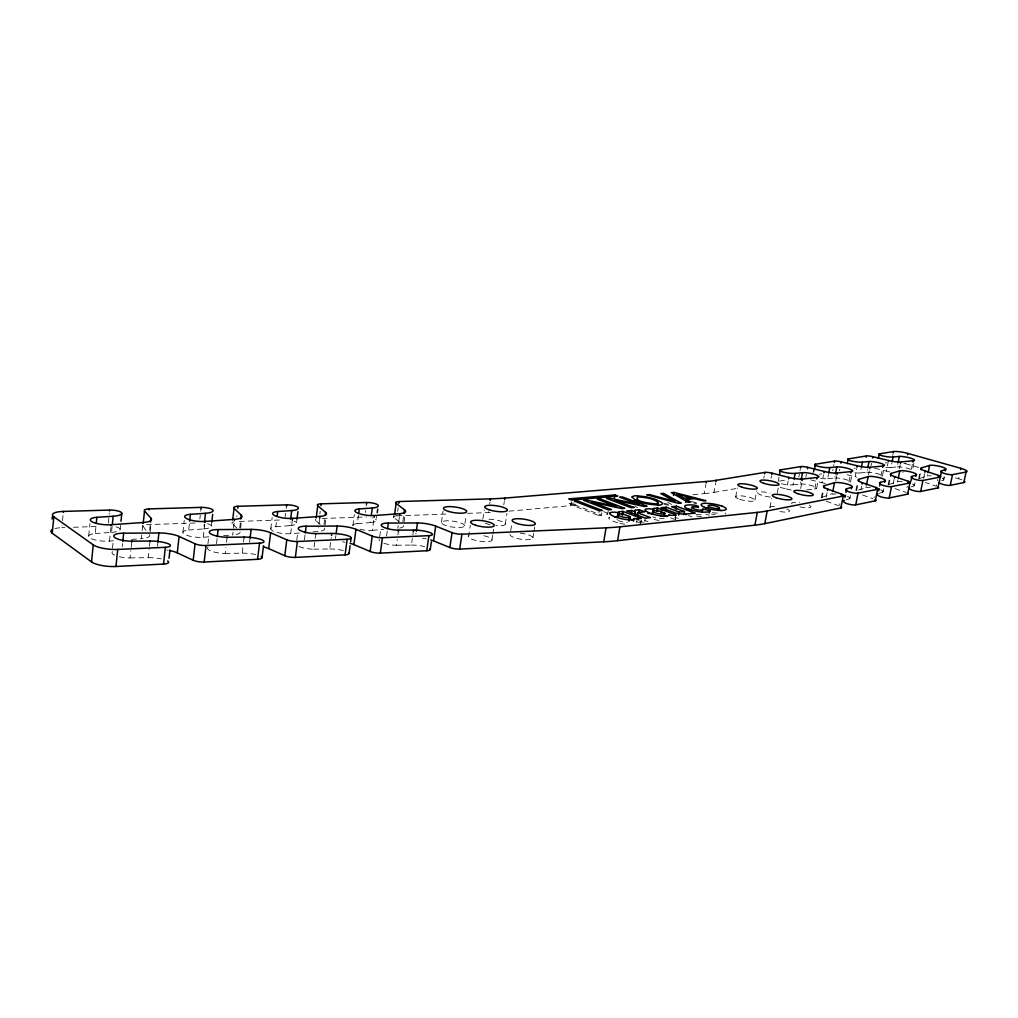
<?xml version="1.0" encoding="UTF-8"?>
<svg xmlns="http://www.w3.org/2000/svg" width="1018" height="1018" viewBox="0 0 1018 1018"><rect width="100%" height="100%" fill="white"/><g stroke="black" fill="none" stroke-linecap="round" stroke-linejoin="round"><path stroke-width="0.75" stroke-dasharray="5 3.75" d="M54.947 528.558A17.853 4.797 4.8 0 1 61.869 527.693L62.06 525.67M62.543 520.58L63.129 514.484M88.706 535.901L89.928 523.634M113.545 540.8L109.524 541.105A13.743 3.728 5 0 1 90.653 538.344A13.743 3.728 5 0 1 95.259 533.572L96.074 525.441M108.302 523.074L108.811 518.073M109.219 514.065L109.32 513.072M109.524 541.105L110.987 526.764M95.259 533.572L111.509 532.401L112.133 526.344M112.489 548.231L113.342 539.884M111.509 532.401A17.421 4.645 5.1 0 0 120.149 529.347L120.569 525.339M122.249 546.666L122.58 543.561M119.335 556.757A13.997 3.907 5.1 0 0 130.062 557.94L130.838 550.611M131.169 547.48L131.602 543.281M131.487 539.438L141.337 538.687L141.769 534.654M142.202 530.607L142.736 525.555M146.019 530.493L142.94 525.886M149.659 530.162L150.41 523.163M150.168 531.65L151.033 523.621M130.062 557.94L148.234 557.673L149.137 549.351M149.468 546.233L149.799 543.103M157.459 546.284L157.803 543.218M182.909 532.249L184.233 520.402M208.855 536.83L203.269 537.262A13.107 3.512 5.9 0 1 185.123 534.603A13.107 3.512 5.9 0 1 188.674 530.022L189.45 523.163M199.846 518.976L200.292 515.108M200.724 511.24L200.839 510.272M188.674 530.022L203.727 528.915L204.287 524.041M203.269 537.262L204.733 524.41M207.914 544.057L208.843 536.002M203.727 528.915A16.619 4.377 5.9 0 0 211.35 525.988L211.795 522.119M216.516 543.574L217.101 538.586M207.965 547.213A13.349 3.678 6 0 0 211.617 551.298A13.349 3.678 6 0 0 225.207 553.398L225.92 547.353M226.518 542.301L226.874 539.26M236.71 527.998L232.257 523.634L232.486 521.725M223.604 535.684L232.728 534.984L233.071 532.058M233.542 528.151L234.344 521.305M236.812 516.775L236.927 515.821M239.764 527.757L240.681 520.02M240.592 528.215L241.52 520.452M225.207 553.398L242.208 553.168L243.047 546.144M243.531 542.136L243.887 539.12M249.588 542.25L249.944 539.298M270.75 528.838L272.162 517.399M299.292 532.999L290.677 533.686A12.547 3.308 6.7 0 1 273.206 531.103A12.547 3.308 6.7 0 1 275.827 526.713L276.769 519.129M285.155 517.004L285.613 513.276M286.198 508.593L286.312 507.664M275.827 526.713L289.812 525.657L290.283 521.89M290.677 533.686L292.242 521.254M289.812 525.657A15.919 4.136 6.7 0 0 296.518 522.858L296.989 519.116M296.772 540.164L297.752 532.389M304.446 539.731L305.056 534.908M320.212 524.397L315.834 520.618L316.064 518.773M298.961 546.45A12.763 3.461 6.9 0 0 313.786 549.173L314.664 542.352M315.173 538.446L315.555 535.519M319.856 513.988L320.225 511.227M312.946 531.918L318.023 531.523L318.507 527.744M319.003 523.977L319.614 519.244M324.004 524.563L324.857 518.009M325.035 524.995L326.002 517.5M313.786 549.173L329.717 548.982L330.608 542.2M331.117 538.318L331.244 537.339M335.482 538.497L335.864 535.633M352.877 525.657L354.353 514.574M352.864 525.504A12.051 3.118 7.4 0 1 357.331 523.621L358.438 515.35M365.347 512.461L365.589 510.654M366.2 506.124L366.327 505.221M357.331 523.621L370.336 522.616L370.959 518.06M359.927 529.258A12.051 3.118 7.4 0 0 372.372 530.34L373.873 519.231M370.336 522.616A15.308 3.907 7.4 0 0 376.24 519.931L376.736 516.304M379.714 536.537L380.745 529.016M386.547 536.142L387.324 530.543M393.597 517.093L393.839 515.312M399.323 521.84L394.106 517.793L394.233 516.889M394.106 517.793A7.52 1.896 7.8 0 1 397.045 515.833L397.173 514.943M397.669 511.38L398.165 507.804M397.809 528.278L398.191 525.543M398.7 521.89L399.463 516.406M383.862 543.281A12.267 3.258 7.6 0 0 396.447 545.241L397.236 539.578M397.898 534.87L398.153 532.974M402.874 521.572L403.752 515.235M404.044 521.992L404.897 515.935M396.447 545.241L411.412 545.063L412.341 538.509M412.875 534.743L413.143 532.872M415.891 534.068L416.018 533.139M441.418 522.399L443.084 510.998M464.564 525.873A11.707 2.965 8.2 0 0 447.742 520.783A11.707 2.965 8.2 0 0 446.673 525.797A11.707 2.965 8.2 0 0 464.564 525.873L466.04 515.91M468.534 536.893L470.265 525.288M482.837 519.231L484.237 509.903M467.606 513.339L488.385 512.614L488.513 511.749M489.683 504.025L489.951 502.307M491.999 539.502L492.661 535.15M492.877 533.712L493.539 529.373M503.795 504.915L504.317 501.492M505.297 524.206L506.964 513.327M510.731 530.734L511.825 523.608M532.999 537.568L533.674 533.305M533.903 531.88L534.794 526.204M574.177 503.045L568.031 503.579L570.933 504.724L571.442 501.594M601.791 512.817L601.396 515.184L576.71 505.564L573.758 505.819L598.444 515.477L599.233 510.731M608.204 511.049L607.619 514.586L603.267 512.894M608.968 518.213L609.171 517.029M636.581 522.489L636.988 520.122M640.602 523.316L640.984 520.809M640.755 523.277L641.302 520.109M644.687 521.725L645.297 518.175M675.036 519.536L675.57 516.444M675.278 519.702L675.799 516.52M692.978 494.646L704.24 493.628L705.868 484.517M704.24 493.628A121.231 25.246 9.5 0 0 713.974 492.394L715.603 483.346M735.658 497.051L737.312 487.978M755.012 500.003L756.692 490.943M763.793 478.218L764.2 476.042M771.084 478.244L771.491 476.068M769.926 507.46L771.644 498.311M778.21 481.349L779.024 477.073M777.332 493.03L778.439 487.1M791.266 490.027A12.038 2.456 10.6 0 1 786.659 489.06L788.174 481.069M781.468 483.741A5.968 1.209 10.6 0 0 782.918 484.059A11.898 2.405 10.6 0 0 793.009 484.861L793.696 481.285M798.812 477.137L799.346 474.324M800.008 470.812L800.288 469.413M793.009 484.861L800.39 484.072L800.797 481.934M800.695 488.449L801.93 481.921M805.836 477.162L806.371 474.35M813.013 472.988L813.547 470.214M813.904 471.868L814.171 470.481M806.663 489.912L814.807 489.009L816.321 481.12M816.652 488.284L818.307 479.694M825.496 483.474A11.682 2.303 10.8 0 1 821.959 482.71L823.46 474.961M821.259 497.891L822.391 492.05M821.602 497.548A12.241 2.532 10.9 0 1 822.213 497.293L823.626 490.002M820.724 478.384A11.554 2.252 10.7 0 0 827.659 478.727L828.474 474.553M826.171 497.217L827.036 492.814M832.737 470.672L833.004 469.311M833.666 465.9L833.933 464.526M827.659 478.727L834.645 477.989L835.053 475.915M822.213 497.293L832.368 493.552M835.778 480.725L836.732 475.8M839.519 470.698L839.786 469.336M839.608 505.259L839.888 503.783M848.961 482.036L850.463 474.388M850.526 482.048L852.168 473.714M846.263 499.838L849.368 498.858L850.081 495.244M849.979 498.273L850.552 495.384M856.8 477.124A11.351 2.163 10.9 0 1 855.133 476.742L856.762 468.547M856.863 485.548L855.744 491.21A11.885 2.367 11.1 0 1 856.609 490.651L865.911 487.8A9.098 1.794 11.1 0 1 870.301 487.635M856.609 490.651L858.009 483.588M854.916 472.772A11.223 2.125 10.9 0 0 860.248 472.95L861.19 468.229M860.846 489.823L861.559 486.26M860.248 472.95L866.865 472.263L867.4 469.578M865.911 487.8L866.191 486.4M868.494 474.821L869.308 470.736M870.975 465.939L871.51 463.292M874.068 497.56L874.207 496.848M880.952 476.157L882.313 469.4M882.39 476.182L884.018 468.089M889.732 471.843A11.045 2.036 11.1 0 1 886.373 471.118L887.976 463.165M879.183 493.323L882.657 492.216L883.649 487.317M883.204 491.656L883.764 488.856M892.761 455.44L893.028 454.155M885.838 467.326A10.918 1.998 11 0 0 890.954 467.504L891.883 462.923M888.129 484.95L889.796 476.704M888.23 484.784A11.542 2.227 11.2 0 1 888.905 484.415L890.432 476.869M893.27 483.563L894.109 479.414M890.954 467.504L897.24 466.88L897.761 464.259M899.428 468.611L900.23 464.628M888.905 484.415L897.583 481.718L897.991 479.682M918.796 467.466L905.727 463.75L905.867 463.101M906.987 487.546L907.28 486.159M911.365 469.311L912.573 463.394M912.955 468.038L914.024 462.796M910.983 486.935L913.948 485.98L914.928 481.221M914.418 485.446L914.978 482.723M918.605 479.058L919.699 473.714M919.305 478.549L920.679 471.881M923.631 478.345L924.599 473.65M919.814 478.384L927.398 475.991L927.678 474.668M936.573 484.873L936.293 486.222L925.426 482.545M937.413 480.827L937.693 479.478M941.65 480.687L943.406 480.102L944.233 476.131M943.813 479.593L944.373 476.958M961.946 479.911A11.071 2.023 11.4 0 0 958.663 478.816L959.223 476.195M713.974 492.394L735.798 488.64M779.521 481.132L785.972 480.025M819.325 474.299L821.73 473.879M854.178 468.305L855.311 468.115M885.278 462.961L887.047 462.656M902.495 472.174L903.271 472.085M598.444 515.477L601.396 515.184M509.013 511.176L578.199 504.953M570.933 504.724L577.091 504.177M372.359 530.327L383.57 529.424M61.869 527.693L64.796 527.591M73.55 527.286L99.459 526.37M195.163 522.985L147.47 524.664A8.513 2.265 5.5 0 0 145.141 524.894M239.345 521.42L281.821 519.918M322.159 518.493L364.737 516.979A7.635 1.947 7.5 0 1 366.467 516.991M397.045 515.833L447.882 514.039M705.881 514.115L709.279 515.261M678.255 518.238L674.578 517.653M874.615 468.216L886.373 471.118M847.116 474.732L855.133 476.742M810.684 479.86L821.959 482.71M780.348 487.444L786.659 489.06M691.489 501.569L699.099 503.541M693.971 503.134L696.846 503.885M663.647 503.096L671.142 505.106M663.99 504.164L668.495 505.373M955.304 477.862L958.663 478.816M617.557 522.705L614.834 521.852A15.601 3.716 9.6 0 1 610.113 519.6L609.553 519.129A11.045 2.634 9.6 0 1 609.4 517.462M894.962 488.576L905.995 492.407M862.577 495.002L872.91 498.68M826.336 501.212L838.577 505.679M688.397 515.541L691.896 516.851M670.569 517.844L674.132 519.205M634.685 506.442L637.573 507.537M644.878 520.516L648.072 521.75M640.144 523.01L636.199 521.496M638.617 520.643L643.312 522.45M603.598 511.609L607.759 513.225M667.732 502.332L671.575 504.483M664.029 517.933L664.054 518.022A5.001 1.171 9.8 0 1 663.125 518.595L662.705 518.658A5.968 1.387 9.8 0 1 658.951 518.544A5.892 1.374 9.8 0 1 655.147 517.666A6.821 1.591 9.8 0 1 652.831 516.711M422.419 538.204A15.652 4.136 7.9 0 1 426.211 538.827M379.434 540.825A12.267 3.258 7.6 0 1 379.409 539.502M411.412 545.063A15.906 4.263 7.8 0 1 424.582 546.602M342.519 541.818A16.275 4.403 7.2 0 1 345.153 542.212M329.717 548.982A16.555 4.543 7.1 0 1 343.448 550.573M242.208 553.168A17.281 4.835 6.2 0 1 255.607 554.581M166.799 550.025A17.802 4.975 5.4 0 1 168.212 550.254M114.614 555.204A13.997 3.907 5.1 0 1 113.583 551.018M148.234 557.673A18.133 5.141 5.3 0 1 161.264 558.907M115.976 526.866A8.691 2.316 5.2 0 1 120.149 529.347M149.506 534.539A17.382 4.683 5.3 0 1 141.337 538.687M142.838 526.866A8.513 2.265 5.5 0 1 143.093 525.543M207.468 523.723A8.297 2.189 6 0 1 211.35 525.988M240.133 532.083A16.606 4.416 6.2 0 1 232.728 534.984M232.257 523.634A8.144 2.138 6.3 0 1 234.102 521.738M294.113 521.165A7.94 2.061 6.8 0 1 296.518 522.858M324.271 528.049A15.906 4.161 6.9 0 1 318.023 531.523M315.834 520.618A7.813 2.011 7.1 0 1 315.885 519.244M372.55 517.933A7.635 1.947 7.5 0 1 372.957 518.047M375.489 519.116A7.635 1.947 7.5 0 1 376.24 519.931M403.535 525.619A15.295 3.919 7.6 0 1 399.514 528.087M490.282 512.538A136.806 31.469 8 0 1 488.385 512.614M800.39 484.072A9.251 1.871 10.7 0 1 813.127 486.044A9.251 1.871 10.7 0 1 814.807 489.009M834.645 477.989A8.984 1.756 10.9 0 1 845.245 479.376A8.984 1.756 10.9 0 1 850.399 482.29M866.865 472.263A8.729 1.654 11 0 1 875.9 473.306A8.729 1.654 11 0 1 882.326 475.915M897.24 466.88A8.5 1.552 11.1 0 1 911.186 469.603M903.819 463.241A10.842 1.96 11.1 0 1 905.727 463.75M942.274 478.447A8.602 1.578 11.3 0 1 943.406 480.102M927.398 475.991A8.602 1.578 11.3 0 1 931.394 475.864M912.37 484.008A8.844 1.68 11.2 0 1 913.948 485.98M897.571 481.718A8.844 1.68 11.2 0 1 902.139 481.603M880.57 489.912A9.098 1.794 11.1 0 1 882.657 492.216M847.396 496.44A9.366 1.909 10.9 0 1 849.368 498.858M832.228 494.264A9.366 1.909 10.9 0 1 836.033 494.023M786.698 508.975A10.015 2.176 10.6 0 1 788.606 511.85A10.015 2.176 10.6 0 1 778.49 511.265M769.939 507.689A10.015 2.176 10.6 0 1 776.161 506.608M809.272 505.31A9.836 2.087 10.7 0 1 808.776 507.766A9.836 2.087 10.7 0 1 797.539 506.353M792.004 503.974A9.836 2.087 10.7 0 1 799.537 502.663M770.257 497.064A9.696 2.049 10.5 0 1 757.736 492.89A9.696 2.049 10.5 0 1 770.092 493.068M520.134 533.127A11.682 2.978 8.8 0 1 533.088 537.809A11.682 2.978 8.8 0 1 521.369 539.285A11.682 2.978 8.8 0 1 510.031 534.399M483.817 535.735A11.911 3.079 8.4 0 1 491.516 540.711A11.911 3.079 8.4 0 1 476.666 540.685A11.911 3.079 8.4 0 1 469.056 535.71M488.844 519.205A11.478 2.863 8.5 0 1 504.737 523.125A11.478 2.863 8.5 0 1 495.868 525.632M490.078 524.69A11.478 2.863 8.5 0 1 484.924 522.997M624.81 524.245A12.992 3.092 9.6 0 1 617.57 522.705M617.124 519.778A5.535 1.323 9.6 0 1 617.163 519.155M618.104 520.478A6.922 1.642 9.6 0 0 620.051 521.241A6.133 1.463 9.6 0 0 627.381 522.323M659.053 520.465A14.799 3.448 9.8 0 1 652.945 519.116M701.517 516.648A12.865 2.927 10.1 0 1 693.398 515.426M696.248 514.332A5.281 1.196 10.1 0 0 701.377 514.675L701.886 514.548A4.95 1.12 10.1 0 0 702.344 514.103M725.236 512.97A12.776 2.876 10.2 0 1 725.185 514.077M715.145 514.637A12.776 2.876 10.2 0 1 711.544 514.065M712.46 512.601A5.154 1.158 10.2 0 0 717.054 513.072L718.123 512.907A4.759 1.069 10.2 0 0 718.39 512.817M739.628 499.291A9.875 2.125 10.4 0 0 755.012 500.449A9.875 2.125 10.4 0 0 741.384 495.881A9.875 2.125 10.4 0 0 739.628 499.291"/><path stroke-width="1.5" d="M52.058 518.976L52.262 516.928M167.601 560.943A9.022 2.545 5.4 0 1 163.529 564.074L115.95 566.492A18.426 5.217 4.9 0 1 91.531 561.911L52.262 533.241L53.814 516.775A17.891 4.67 4.9 0 1 63.421 511.418L109.626 510.069A8.704 2.252 5.3 0 1 121.804 513.314L120.977 521.331M63.332 512.436L63.421 511.418M91.531 561.911L93.249 544.859L53.814 516.775M96.277 523.417L96.888 517.309L113.163 516.241A17.459 4.517 5.2 0 0 121.804 513.314M109.524 511.061L109.626 510.069M111.102 525.733L111.204 524.715L143.067 522.514A17.421 4.556 5.4 0 0 150.944 518.149L144.518 511.023A8.538 2.201 5.7 0 1 149.15 508.898L201.17 507.371A8.309 2.125 6.1 0 1 213.131 510.502A16.657 4.263 6.1 0 1 205.509 513.301L190.442 514.319A13.132 3.423 6 0 0 186.905 518.747A13.132 3.423 6 0 0 205.089 521.432L234.573 519.358A16.632 4.288 6.3 0 0 241.253 515.172L234.064 508.313A8.157 2.074 6.4 0 1 238.059 506.29L286.669 504.852A7.966 2.011 6.9 0 1 298.414 507.88A15.957 4.021 6.8 0 1 291.708 510.565L277.71 511.52A12.56 3.219 6.8 0 0 275.102 515.782A12.56 3.219 6.8 0 0 292.611 518.378L319.97 516.406A15.944 4.047 7 0 0 325.595 512.398L317.743 505.793A7.826 1.96 7.2 0 1 321.179 503.834L366.696 502.498A7.648 1.896 7.6 0 1 378.225 505.424A15.334 3.792 7.5 0 1 372.321 508.007L359.303 508.911A12.076 3.041 7.5 0 0 357.509 513.008A12.076 3.041 7.5 0 0 374.395 515.528L399.845 513.657A15.334 3.817 7.7 0 0 404.515 509.789L396.104 503.426A7.533 1.845 7.8 0 1 399.043 501.543L490.46 498.858A137.048 30.578 8 0 0 504.839 498.082L706.416 481.476A121.422 24.521 9.5 0 0 716.138 480.318L764.874 472.416A6.057 1.209 10.4 0 1 772.038 473.179L788.861 477.442A12.051 2.392 10.6 0 0 802.489 479.02L817.009 477.531L816.741 478.969M112.336 524.321L113.163 516.241M115.95 566.492L117.719 549.427L165.361 547.328A9.035 2.481 5.5 0 0 166.85 543.218A18.171 5.001 5.4 0 0 150.028 541.016L131.831 541.182A14.036 3.805 5.2 0 1 114.334 537.173A14.036 3.805 5.2 0 1 123.649 533.19L158.91 532.961A17.84 4.835 5.6 0 1 179.092 536.461L195.062 543.777A8.857 2.418 5.9 0 0 206.056 545.521L259.526 543.154A8.615 2.329 6.4 0 0 260.264 539.235A17.319 4.696 6.3 0 0 244.129 537.097L227.116 537.237A13.374 3.576 6.1 0 1 210.064 533.368A13.374 3.576 6.1 0 1 218.145 529.576L251.141 529.398A17.026 4.543 6.4 0 1 270.623 532.77L286.783 539.794A8.462 2.265 6.7 0 0 297.371 541.487L347.163 539.273A8.259 2.189 7.2 0 0 347.24 535.519A16.581 4.416 7.2 0 0 331.753 533.457L315.796 533.572A12.789 3.359 6.9 0 1 299.19 529.844A12.789 3.359 6.9 0 1 306.163 526.204L337.123 526.064A16.313 4.276 7.2 0 1 355.956 529.335L372.244 536.092A8.119 2.138 7.5 0 0 382.45 537.72L428.934 535.659A7.94 2.061 7.9 0 0 428.438 532.045A15.932 4.148 7.9 0 0 413.55 530.047L398.56 530.136A12.292 3.169 7.7 0 1 382.361 526.548A12.292 3.169 7.7 0 1 388.354 523.061M122.796 541.487L123.662 533.19M131.716 542.238L131.831 541.182M142.953 523.519L143.067 522.514M143.258 522.908L144.518 511.023M149.048 509.891L149.15 508.898M150.511 522.158L150.944 518.149M149.913 542.06L150.028 541.016M157.905 542.187L158.91 532.961M163.529 564.074L165.361 547.328M169.039 558.284L169.955 549.949M261.142 556.49A8.602 2.392 6.3 0 1 257.554 559.315L204.16 562.025A8.831 2.481 5.8 0 1 193.191 560.282L177.272 552.85L179.092 536.461M189.666 521.191L190.442 514.319M193.191 560.282L195.062 543.777M200.953 509.305L201.17 507.371M204.503 522.094L205.509 513.301M204.962 522.425L205.076 521.432M204.16 562.025L206.056 545.521M211.795 522.119L212.686 514.383M217.33 536.588L218.145 529.576M226.989 538.255L227.116 537.237M232.702 519.816L234.064 508.313M234.458 520.338L234.573 519.358M237.83 508.198L238.059 506.29M240.795 519.053L241.253 515.172M244.015 538.102L244.129 537.097M250.072 538.306L251.141 529.398M257.554 559.315L259.526 543.154M262.033 557.775L263.509 545.699M348.665 552.659A8.233 2.252 7.1 0 1 345.077 554.886L295.36 557.406A8.437 2.329 6.6 0 1 284.786 555.726L268.676 548.587L270.623 532.77M277.125 516.279L277.71 511.52M286.427 506.722L286.669 504.852M284.786 555.726L286.783 539.794M290.639 519.065L291.708 510.565M292.357 520.3L292.599 518.378M296.989 519.116L297.943 511.634M295.36 557.406L297.371 541.487M305.298 532.974L306.163 526.204M316.191 517.844L317.743 505.793M315.682 534.539L315.796 533.572M320.937 505.691L321.179 503.834M319.728 518.302L319.97 516.406M325.226 515.21L325.595 512.398M331.499 535.392L331.753 533.457M336.118 533.725L337.123 526.064M345.077 554.886L347.163 539.273M349.059 553.41L350.103 545.648M350.625 541.754L351.146 537.86M429.965 548.778A7.915 2.112 7.9 0 1 426.758 550.751L380.325 553.105A8.093 2.189 7.5 0 1 370.145 551.489L353.908 544.617L355.956 529.335M358.68 513.517L359.303 508.911M366.442 504.317L366.696 502.498M371.328 515.324L372.321 508.007M374.128 517.373L374.382 515.528M370.145 551.489L372.244 536.092M377.233 512.678L377.729 509.051M380.325 553.105L382.45 537.72M387.578 528.673L388.354 523.061L417.469 522.959A15.677 4.021 8 0 1 435.704 526.115L452.056 532.63A7.813 2.011 8.2 0 0 461.905 534.196L606.066 527.82A138.982 31.952 8.8 0 0 619.911 526.815L757.29 512.385A127.886 27.193 9.8 0 0 767.178 510.947L843.235 496.046L840.893 507.931L764.798 523.634A127.683 27.995 9.8 0 1 754.911 525.161L617.57 540.698A138.741 32.881 8.8 0 1 603.738 541.805L459.703 549.084A7.8 2.061 8.2 0 1 449.867 547.519L433.566 540.914A15.652 4.136 7.9 0 0 430.805 539.947M394.615 514.205L396.104 503.426M398.789 503.337L399.043 501.543M399.59 515.49L399.845 513.657M398.292 532.032L398.56 530.136M404.006 513.428L404.515 509.789M413.283 531.93L413.55 530.047M416.286 531.294L417.469 522.959M426.758 550.751L428.934 535.659M430.283 549.338L431.377 541.831M433.566 540.914L435.704 526.115M449.867 547.519L452.056 532.63M459.703 549.084L461.905 534.196M490.205 500.576L490.46 498.858M504.584 499.787L504.839 498.082M603.738 541.805L606.066 527.82M614.427 497.98L614.923 494.939L617.837 496.033L571.696 500.042L568.782 498.909L614.923 494.939M614.427 516.94L616.972 517.182L618.346 512.538M618.346 514.306L618.791 511.799L620.751 511.57M617.824 517.297L618.804 512.232A19.775 4.632 9.4 0 0 618.74 511.952M628.704 517.526A6.133 1.451 9.6 0 1 620.776 516.495A6.922 1.629 9.6 0 1 617.964 515.108L617.951 515.032A5.535 1.298 9.6 0 1 618.588 514.154L619.224 511.71M617.57 540.698L619.911 526.815M622.087 514.917L622.685 511.38L621.387 511.507M622.672 515.006L623.258 511.469M628.882 521.229L629.697 516.482L623.563 514.243A7.139 1.68 9.6 0 0 622.329 514.065A5.841 1.374 9.6 0 0 618.829 514.128M629.366 520.223L630.027 516.851A5.09 1.196 9.6 0 1 629.035 517.437L628.602 517.488M631.287 513.632L631.822 510.514L635.283 511.838M633.501 521.178L633.909 518.798M634.761 514.968L635.067 510.26M637.204 515.897L637.497 512.678L650.489 517.64L645.297 518.175L626.63 511.011L631.822 510.514M637.535 519.473L637.93 517.106M638.63 512.907L639.317 509.789M639.024 512.996L639.558 509.891L644.699 511.838L637.726 512.588M653.047 511.558L653.569 508.478L653.683 509.102M653.671 509.076L652.882 513.734M656.852 511.125L657.386 508.046L658.073 508.211M657.31 511.189L657.844 508.122M661.102 512.627L661.636 509.547M663.99 516.126L664.525 513.034L659.893 511.278A26.493 6.032 10 0 1 659.46 511.112L658.073 510.769M664.258 516.291L664.856 513.377M665.67 510.272L666.192 507.206L679.159 512.067L684.49 511.532L683.956 514.599M673.496 495.384L674.018 492.432L705.97 500.665L703.374 500.907L694.76 498.68L686.272 499.469L685.75 502.459M675.952 509.267L676.486 506.226L695.052 513.136M678.612 515.133L679.159 512.067M706.136 482.99L706.416 481.476M702.153 512.054L702.624 508.962L710.093 510.718A13.081 2.939 10.1 0 1 703.26 512.118A12.878 2.901 10.1 0 1 688.664 509.229A12.789 2.876 10.1 0 1 686.043 505.31L686.514 505.183A13.145 2.952 10.1 0 1 694.696 505.195L698.119 506.124M709.304 513.085L709.851 510.056M715.87 481.832L716.138 480.318M754.911 525.161L757.29 512.385M764.607 473.866L764.874 472.416M771.771 474.617L772.038 473.179M764.798 523.634L767.178 510.947M779.559 474.21L780.361 469.909L800.822 466.588A5.879 1.133 10.6 0 1 807.719 467.326L824.147 471.436A11.694 2.24 10.8 0 0 837.292 472.988L851.023 471.601L850.743 472.988M788.581 478.893L788.861 477.442M794.104 479.134L795.185 473.395L802.566 472.67A9.264 1.82 10.7 0 1 815.316 474.642A9.264 1.82 10.7 0 1 817.021 477.531M800.555 468L800.822 466.588M801.204 479.796L802.566 472.67M802.209 480.471L802.489 479.02M807.452 468.738L807.719 467.326M814.298 469.794L814.973 466.32M815.1 465.62L815.367 464.233L834.595 461.116A5.701 1.069 10.8 0 1 841.25 461.841L857.296 465.811A11.376 2.1 10.9 0 0 869.983 467.313L882.988 466.028L882.721 467.377M823.867 472.848L824.147 471.436M824.058 487.813L824.478 485.624L834.48 482.736A9.391 1.858 10.9 0 1 846.403 483.881A9.391 1.858 10.9 0 1 851.646 487.278L851.366 488.729M828.741 473.166L829.823 467.593L836.809 466.918A8.997 1.705 10.8 0 1 849.139 468.84A8.997 1.705 10.8 0 1 851.023 471.601M827.456 490.612L827.749 489.136A12.254 2.456 10.9 0 1 824.478 485.624M834.327 462.477L834.595 461.116M835.46 473.841L836.809 466.918M832.8 491.389L834.48 482.736M837.012 474.401L837.292 472.988M840.983 463.203L841.25 461.841M847.37 463.623L847.498 462.948M847.765 461.599L848.287 458.902L866.394 455.962A5.548 1.005 10.9 0 1 872.82 456.662L888.51 460.505A11.058 1.985 11 0 0 900.777 461.981L913.108 460.772L912.841 462.083M841.492 495.651L841.784 494.175L827.749 489.136M844.953 497.509L845.385 495.333M845.958 492.419L846.671 488.78L851.646 487.278M857.029 467.173L857.296 465.811M858.568 480.75L858.848 479.338L868.15 476.615A9.111 1.743 11 0 1 879.628 477.735A9.111 1.743 11 0 1 884.922 480.992L884.642 482.392M861.457 466.88L862.399 462.147L869.016 461.523A8.742 1.603 11 0 1 880.964 463.381A8.742 1.603 11 0 1 883 466.028M855.731 504.864L858.059 493.145L877.618 489.314L875.315 500.831L855.731 504.864A6.121 1.26 11 0 1 845.436 503.045A12.241 2.52 11.1 0 1 844.38 500.423M866.14 457.286L866.394 455.962M861.979 484.123L862.271 482.697A11.898 2.303 11 0 1 858.848 479.338M867.807 467.567L869.016 461.523M866.471 485.001L868.15 476.615M869.716 468.687L869.983 467.313M872.566 457.998L872.82 456.662M878.394 458.456L879.31 453.875L893.55 451.559A10.854 1.896 11 0 1 907.84 453.43L960.877 468.344A11.096 1.96 11.4 0 1 966.069 472.008L963.83 482.557L950.265 485.357A5.624 1.043 11.4 0 1 940.861 483.703A11.236 2.074 11.4 0 1 939.092 482.659M875.798 488.958L876.078 487.533L862.271 482.697M878.598 490.88L879.018 488.755M879.59 485.93L880.303 482.405L884.922 480.992M888.243 461.828L888.51 460.505M893.282 452.857L893.55 451.559M892.15 461.612L893.079 457.018L899.352 456.42A8.513 1.502 11.1 0 1 910.957 458.24A8.513 1.502 11.1 0 1 913.121 460.772M890.572 476.182L891.132 473.434L899.785 470.85A8.857 1.629 11.2 0 1 910.855 471.958A8.857 1.629 11.2 0 1 916.187 475.075L915.907 476.449M889.223 497.955L891.526 486.591L909.888 483.003L907.598 494.163L889.223 497.955A5.943 1.183 11.2 0 1 879.247 496.186A11.885 2.354 11.2 0 1 877.783 493.781M894.389 478.027L894.669 476.64A11.554 2.151 11.2 0 1 891.132 473.434M898.029 462.961L899.352 456.42M900.497 463.305L900.777 461.981M898.41 477.646L899.785 470.85M907.572 454.715L907.84 453.43M907.992 482.685L908.272 481.298L894.669 476.64M910.894 481.209L911.886 476.411L916.187 475.075M921.086 469.883L921.506 467.873L929.587 465.43A8.615 1.54 11.3 0 1 940.263 466.511A8.615 1.54 11.3 0 1 945.62 469.514L945.34 470.838M920.679 491.465L922.944 480.445L940.225 477.06L937.96 487.902L920.679 491.465A5.777 1.107 11.3 0 1 910.995 489.76A11.542 2.214 11.3 0 1 909.405 487.457M924.878 472.301L925.158 470.952A11.249 2.023 11.3 0 1 921.506 467.873M928.085 472.696L929.587 465.43M938.252 476.78L938.532 475.431L925.158 470.952M940.352 476.768L941.599 470.774L945.62 469.514M950.265 485.357L952.517 474.655L966.069 472.008M960.598 469.654L960.877 468.344M668.877 514.93L668.762 515.235A13.132 3.041 9.8 0 1 668.622 515.502L668.228 515.77A8.653 1.998 9.8 0 1 663.711 516.19L660.949 515.922M610.278 512.728L611.818 512.283A8.106 1.909 9.5 0 1 614.109 512.169L617.761 512.461M694.836 513.148L683.702 514.281L675.761 513.11L661.42 507.778M672.796 515.388L676.092 515.057M638.833 518.836L641.175 518.353M635.194 510.183L639.164 509.802M653.709 508.402L656.928 508.097M635.626 514.726L637.866 514.51M638.362 518.875L637.65 518.951M661.191 507.689L666.192 507.206M676.486 506.226L671.549 506.697L684.49 511.532M674.018 492.432L671.384 492.661L688.193 502.332L690.828 502.09L686.272 499.469M622.851 511.367L640.742 518.187M693.754 506.811L692.596 506.888A5.268 1.183 10.1 0 0 692.367 508.186A7.202 1.616 10.1 0 0 696.643 509.687A5.281 1.183 10.1 0 0 702.191 510.12L702.7 509.993A4.95 1.12 10.1 0 0 703.082 509.394M637.497 518.951L636.301 518.798M637.268 500.322L636.161 500.296A11.096 2.52 9.7 0 0 634.303 500.372M616.972 517.182L617.684 517.284M657.933 510.756L657.59 510.705A5.446 1.26 9.8 0 0 657.017 510.705M671.447 515.337L669.144 514.981M635.945 518.747L634.329 518.493M698.183 507.358L697.381 507.193A5.179 1.171 10.1 0 0 693.754 506.811M683.765 513.81L686.081 514.675M675.85 514.892L658.544 508.389M663.481 515.159L667.019 516.508M628.857 518.646L632.522 520.071M704.545 507.333L707.637 508.415A12.789 2.85 10.2 0 0 724.04 510.285A12.789 2.85 10.2 0 0 721.877 506.099M657.564 504.966L658.519 505.424M698.488 507.435L698.272 506.659M350.052 543.307A16.275 4.403 7.2 0 1 353.908 544.617M263.624 546.908A16.988 4.67 6.3 0 1 268.676 548.587M169.586 550.509A17.802 4.975 5.4 0 1 177.272 552.85M117.719 549.427A18.464 5.065 5 0 1 93.249 544.859M52.262 533.241A17.853 4.797 4.8 0 1 52.262 529.551M111.217 524.715A13.768 3.627 5.2 0 1 92.294 521.929A13.768 3.627 5.2 0 1 96.888 517.309M795.185 473.395A11.911 2.341 10.5 0 1 785.094 472.556A5.981 1.171 10.5 0 1 780.361 469.909M829.823 467.593A11.567 2.189 10.7 0 1 820.114 466.778A5.803 1.107 10.7 0 1 815.367 464.233M862.399 462.147A11.236 2.061 10.8 0 1 853.046 461.345A5.637 1.031 10.8 0 1 848.287 458.902M893.079 457.018A10.943 1.934 11 0 1 884.069 456.217A5.484 0.98 11 0 1 879.31 453.875M964.555 481.336A11.071 2.023 11.4 0 1 963.83 482.557M952.517 474.655A5.624 1.018 11.3 0 1 943.101 473.001A11.249 2.023 11.4 0 1 941.599 470.774M938.532 475.431A5.701 1.043 11.3 0 1 940.225 477.06M938.049 486.998A5.688 1.069 11.4 0 1 937.96 487.902M922.944 480.445A5.79 1.082 11.2 0 1 913.248 478.74A11.567 2.151 11.3 0 1 911.886 476.411M908.272 481.298A5.853 1.107 11.2 0 1 909.888 483.003M907.547 493.081A5.853 1.145 11.2 0 1 907.598 494.163M891.526 486.591A5.955 1.145 11.1 0 1 881.524 484.835A11.898 2.291 11.2 0 1 880.303 482.405M876.803 488.742A9.098 1.794 11.1 0 1 879.183 489.416M876.078 487.533A6.032 1.183 11.1 0 1 877.618 489.314M875.098 499.545A6.019 1.222 11.1 0 1 875.315 500.831M858.059 493.145A6.133 1.222 11 0 1 847.74 491.325A12.254 2.443 11 0 1 846.671 488.78M841.288 494.723A9.366 1.909 10.9 0 1 845.589 495.804M841.784 494.175A6.21 1.26 10.9 0 1 843.235 496.046M841.25 506.875A6.21 1.298 11 0 1 840.893 507.931M634.049 518.824A9.264 2.189 9.6 0 1 626.134 519.536A12.992 3.067 9.6 0 1 618.371 517.92L615.635 517.068A15.601 3.678 9.6 0 1 610.902 514.841L610.342 514.37A11.045 2.609 9.6 0 1 610.189 512.716M660.962 515.961A14.812 3.41 9.8 0 1 646.252 511.163M645.883 511.125A11.503 2.66 9.8 0 1 645.31 509.382A8.666 1.998 9.8 0 1 650.4 508.873L653.06 509.14L652.271 513.772L649.611 513.505A8.653 2.023 9.8 0 0 647.881 513.441M653.594 510.743A5.446 1.26 9.8 0 0 652.983 511.545L653.187 511.723A6.821 1.578 9.8 0 0 655.961 513.008A5.892 1.362 9.8 0 0 659.766 513.874A5.981 1.374 9.8 0 0 663.507 513.988L663.94 513.937A5.001 1.158 9.8 0 0 664.881 513.377M653.645 510.871A5.981 1.374 9.8 0 1 657.004 510.718M686.908 509.522A13.145 2.99 10.1 0 1 691.387 509.484M704.431 507.269A12.789 2.85 10.2 0 1 705.092 503.299M705.13 503.35A12.763 2.838 10.2 0 1 721.953 506.099M721.1 510.565A12.827 2.889 10.2 0 0 719.013 509.878A12.75 2.863 10.2 0 0 717.894 509.56M705.283 507.804A12.75 2.863 10.2 0 1 708.477 507.931M632.051 497.013C637.93 503.681 649.204 504.152 657.755 505.106A11.147 2.52 9.8 0 0 661.064 504.801L662.553 503.808L662.044 502.663L656.254 499.596L646.583 496.899L636.924 495.766A11.109 2.494 9.7 0 0 633.616 496.059L632.051 497.013M658.379 502.917L657.361 503.643A7.673 1.731 9.8 0 1 655.019 503.859C650.807 503.223 635.474 502.218 637.255 497.204A7.648 1.718 9.7 0 1 639.609 497C645.908 497.713 653.9 498.184 658.379 502.917M718.937 508.402L717.855 508.555A5.166 1.145 10.2 0 1 713.274 508.084L712.422 507.893A6.642 1.476 10.2 0 1 711.582 507.664A7.101 1.578 10.2 0 1 708.617 506.48L708.452 506.366A5.23 1.158 10.2 0 1 708.795 505.322A5.803 1.298 10.2 0 1 709.622 505.233A5.294 1.183 10.2 0 1 715.043 505.882L715.909 506.124A6.986 1.552 10.2 0 1 719.344 507.613L719.471 507.969A4.759 1.056 10.2 0 1 718.937 508.402M602.172 510.451L599.233 510.731L574.521 501.136L577.473 500.881L602.172 510.451M611.322 509.585L608.408 509.865L583.708 500.334L586.635 500.08L616.577 506.544L597.248 499.151L600.124 498.896L624.772 508.326L621.909 508.593L591.865 502.09L611.322 509.585M633.934 507.46L631.096 507.727L606.461 498.336L609.311 498.095L638.935 504.47L619.644 497.191L622.443 496.937L647.041 506.226L644.254 506.48L614.541 500.08L633.934 507.46M680.978 503.019L678.306 503.274L646.735 494.812L649.446 494.583L674.921 501.403L660.835 493.59L663.494 493.348L680.978 503.019M690.84 497.675L684.211 498.286L676.881 494.074L690.84 497.675M776.136 497.738A10.027 2.112 10.6 0 0 791.864 499.1A10.027 2.112 10.6 0 0 778.223 494.43A10.027 2.112 10.6 0 0 776.136 497.738M797.845 493.705A9.849 2.023 10.7 0 0 813.217 495.041A9.849 2.023 10.7 0 0 799.703 490.485A9.849 2.023 10.7 0 0 797.845 493.705M741.855 487.151A9.9 2.061 10.4 0 0 757.252 488.36A9.9 2.061 10.4 0 0 743.585 483.843A9.9 2.061 10.4 0 0 741.855 487.151M763.984 483.359A9.722 1.985 10.5 0 0 779.024 484.555A9.722 1.985 10.5 0 0 765.498 480.152A9.722 1.985 10.5 0 0 763.984 483.359M517.271 523.557A11.707 2.889 8.8 0 0 535.315 523.952A11.707 2.889 8.8 0 0 518.696 518.709A11.707 2.889 8.8 0 0 517.271 523.557M475.622 525.237A11.936 2.99 8.5 0 0 494.214 525.644A11.936 2.99 8.5 0 0 477.518 520.287A11.936 2.99 8.5 0 0 475.622 525.237M489.124 509.764A11.503 2.787 8.6 0 0 507.346 510.489A11.503 2.787 8.6 0 0 491.758 505.31A11.503 2.787 8.6 0 0 489.124 509.764M448.76 511.481A11.72 2.876 8.2 0 0 466.677 511.634A11.72 2.876 8.2 0 0 449.803 506.608A11.72 2.876 8.2 0 0 448.76 511.481"/></g></svg>
